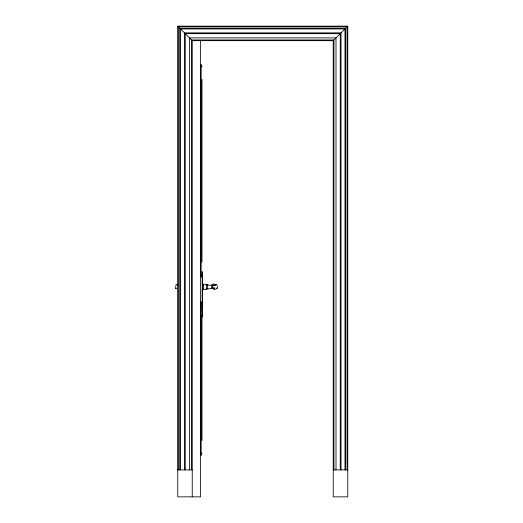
<?xml version="1.0" encoding="UTF-8"?>
<svg xmlns="http://www.w3.org/2000/svg" width="523" height="523" viewBox="0 0 523 523"><rect width="100%" height="100%" fill="white"/><g stroke="black" fill="none" stroke-linecap="round" stroke-linejoin="round"><path stroke-width="0.78" d="M202.329 315.036L202.329 316.055L202.264 289.173M202.264 285.166L202.264 274.752M202.283 272.529L202.224 271.64L202.329 274.882M202.329 272.653L202.329 274.81M207.376 284.767L206.382 284.525L206.363 289.101M202.617 301.804L202.617 309.943L202.617 303.667M202.617 301.313L202.617 303.079M202.597 284.904L202.303 284.479L202.591 289.114L202.904 284.198L205.997 284.244M205.997 289.356L202.904 289.402L202.904 284.198L203.101 284.976M207.69 284.63L207.69 288.971M217.457 287.683L217.535 286.343M202.591 289.114L202.591 287.768L202.303 288.095M214.75 288.539L212.005 288.075L212.305 286.258L211.965 285.551L212.005 288.075L214.763 288.153L213.946 287.735M202.309 273.81L202.224 317.016L202.218 316.023M201.76 66.977L201.989 66.271L201.159 65.133M201.76 304.399L201.989 303.7L201.159 302.556M202.303 287.068L202.591 286.558M212.005 288.075L212.246 287.009M347.762 26.15L347.762 496.85L333.243 496.85L333.243 40.663L347.762 26.15L177.728 26.15L177.728 496.85L200.538 496.85L200.538 40.663M202.904 289.042L203.127 289.396L202.891 284.715M215.724 284.878L216.156 284.505L217.306 285.257M202.303 285.401L202.885 284.983M206.369 284.904L213.639 285.434M201.159 276.432L201.989 275.288L201.76 274.582M201.159 454.755L201.76 454.324L201.76 452.911M205.99 289.016L214.306 288.35M175.473 285.257L176.624 284.505L177.055 284.878M216.581 288.794L217.306 288.343M214.044 285.735L215.979 285.153M175.774 288.323L176.656 288.049M211.789 284.558L213.528 284.035L216.156 284.505M212.305 286.258L211.965 285.551L212.469 285.427M213.528 289.565L215.679 289.212M177.728 26.15L192.242 40.663L333.243 40.663M200.538 64.512L201.159 64.512L201.159 277.053L200.538 277.053M200.538 301.934L201.159 301.934L201.159 455.376L200.538 455.376M177.728 469.896L192.242 469.896M333.243 469.896L347.762 469.896M211.965 285.551L214.404 285.179L213.41 285.022M176.8 285.153L177.879 285.46M216.123 288.049L216.999 288.323M206.016 284.617L206.395 284.787M175.473 288.343L176.199 288.794M202.591 287.768L202.885 288.33M175.238 286.343L175.323 287.683M347.18 469.896L347.18 26.725L178.304 26.725L178.304 469.896M345.736 469.896L345.736 28.177L179.755 28.177L179.755 469.896M344.984 469.896L344.984 28.928L180.5 28.928L180.5 469.896M341.042 469.896L341.042 32.871L184.442 32.871L184.442 469.896M340.238 469.896L340.238 33.675L185.253 33.675L185.253 469.896M336.008 469.896L336.008 37.898L189.476 37.898L189.476 469.896M333.936 469.896L333.936 39.977L191.549 39.977L191.549 469.896M202.623 301.575L202.623 304.746M202.309 301.137L202.309 309.995M201.989 79.444L201.989 262.121M201.989 316.866L201.989 440.451M192.242 40.663L192.242 496.85"/></g></svg>
